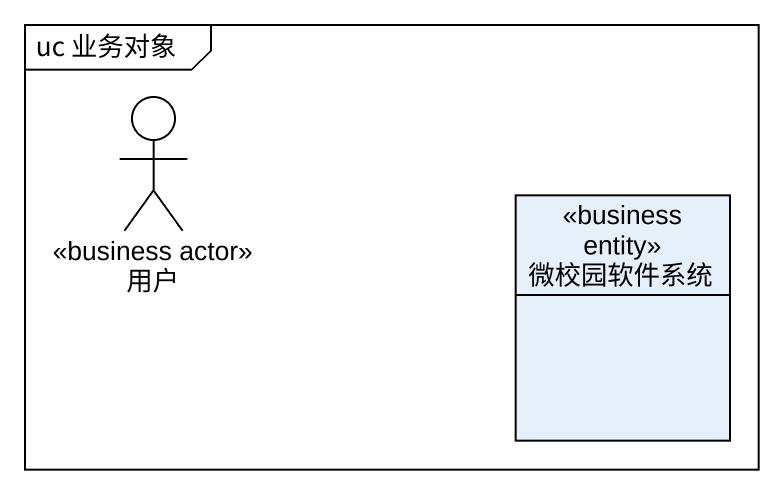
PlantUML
@startuml
mainframe uc 业务对象
allowmixing
hide circle
hide empty members
actor 用户 <<business actor>>
class 微校园软件系统 <<business entity>>
@enduml
